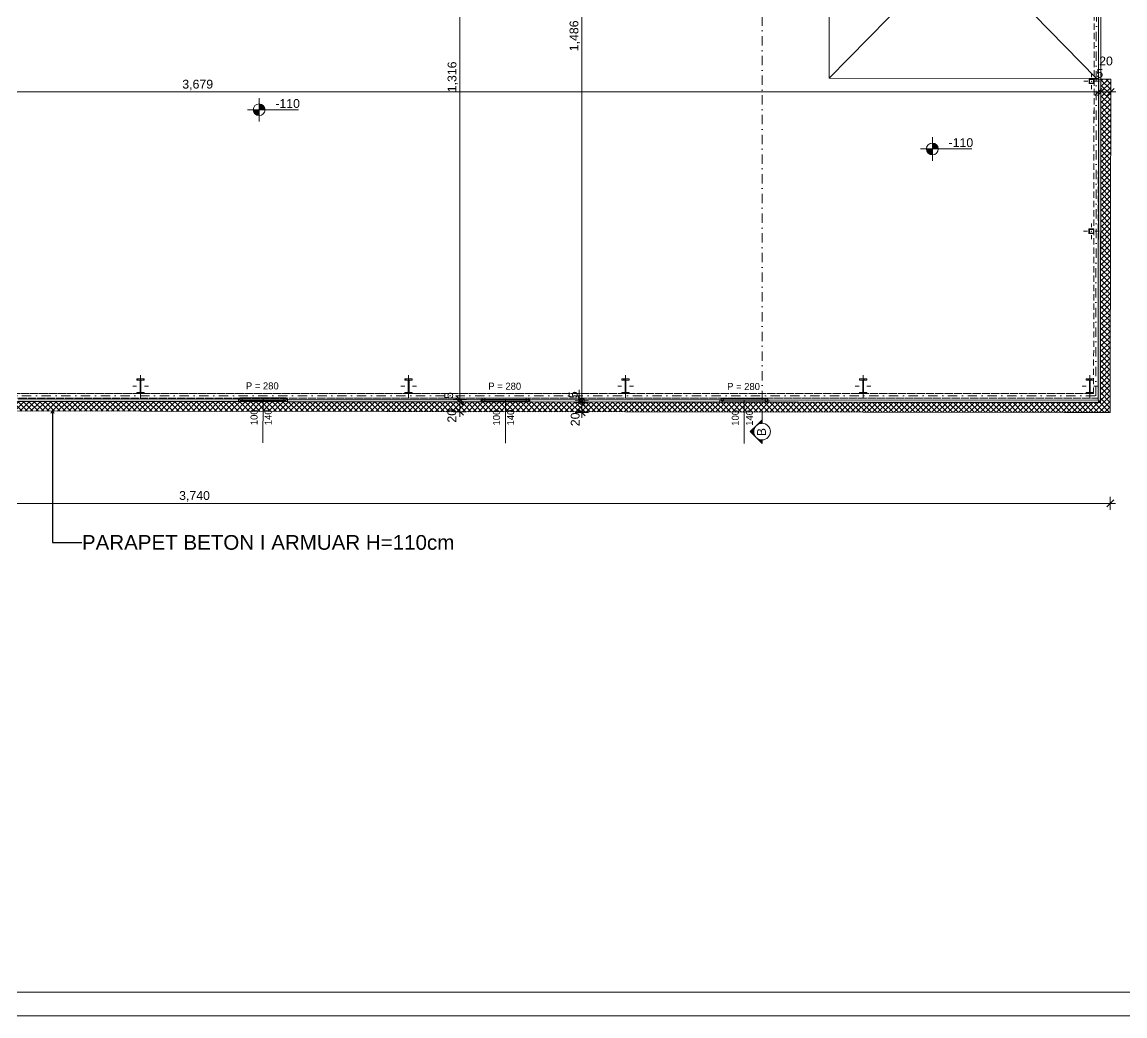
# Model space of a CAD drawing. Header units: millimetres. Extents: x 103307 to 160698, y 10268 to 50848.
# Drawn here: x 126651 to 149167, y 10268 to 30558 of the extents above; entities that cross this region are included whole.
import ezdxf

# ---------------------------------------------------------------- set-up
doc = ezdxf.new("R2010")
doc.units = ezdxf.units.MM
doc.header["$MEASUREMENT"] = 0
doc.linetypes.add('Dot & Dashed', pattern=[402.166657, 190.5, -105.833333, 0, -105.833324])
doc.linetypes.add('Hidden Line', pattern=[190.5, 127, -63.5])
for name, color, linetype, lineweight in [('02. Tabela Projekti zbatues_Pen_No__1', 7, 'Continuous', 5), ('A - kanalet e ventilimit_Pen_No__7', 7, 'Continuous', 5), ('A - Parapeti BA.100cm_Pen_No__7', 7, 'Continuous', 5), ('A - Pllaka meskatit_Pen_No__7', 7, 'Continuous', 5), ('A - Shtyllat_Pen_No__1', 7, 'Continuous', 5), ('A - Shtyllat_Pen_No__101', 252, 'Continuous', 5), ('A - Shtyllat_Pen_No__21', 7, 'Continuous', 5), ('Annotation - Label_Pen_No__42', 8, 'Continuous', 5), ('ARCHICAD Windows_Pen_No__101', 252, 'Continuous', 5)]:
    doc.layers.add(name, color=color, linetype=linetype, lineweight=lineweight)
for name, color, linetype in [('A - Dimenzionimi', 7, 'Continuous'), ('A - kanalet e ventilimit', 7, 'Continuous'), ('A - Kuotat', 7, 'Continuous'), ('A - Pllaka meskatit', 7, 'Continuous'), ('A - Shtyllat', 7, 'Continuous'), ('ARCHICAD Window Markers', 7, 'Continuous'), ('Marker - Section', 7, 'Continuous'), ('Structural - Bearing', 7, 'Continuous')]:
    doc.layers.add(name, color=color, linetype=linetype)
for name, color, linetype, lineweight, true_color in [('A - Dimenzionimi_Pen_No__61', 7, 'Continuous', 5, 0x6a6a6a), ('A - Dimenzionimi_Pen_No__81', 7, 'Continuous', 5, 0x6a6a6a), ('A - kanalet e ventilimit_Pen_No__82', 7, 'Continuous', 5, 0xaaaaaa), ('A - Kuotat _Pen_No__176', 7, 'Continuous', 5, 0x93a0c6), ('A - Parapeti BA.100cm_Pen_No__61', 7, 'Continuous', 5, 0x6a6a6a), ('ARCHICAD Door Markers_Pen_No__111', 7, 'Continuous', 5, 0xccccff), ('ARCHICAD Doors_Pen_No__61', 7, 'Continuous', 5, 0x6a6a6a), ('ARCHICAD Window Markers_Pen_No__111', 7, 'Continuous', 5, 0xccccff), ('Marker - Section_Pen_No__48', 7, 'Continuous', 5, 0xa80f02), ('Marker - Section_Pen_No__8', 7, 'Continuous', 20, 0xa80f02), ('Structural - Bearing_Pen_No__89', 7, 'Continuous', 5, 0x71cebe)]:
    doc.layers.add(name, color=color, linetype=linetype, lineweight=lineweight, true_color=true_color)
doc.styles.add('GENERATED_STYLE_1', font='')
doc.styles.add('GENERATED_STYLE_2', font='')
doc.styles.get('GENERATED_STYLE_1').set_extended_font_data('Century Gothic')
doc.styles.get('GENERATED_STYLE_2').set_extended_font_data('Arial')
doc.dimstyles.new('GENERATED_STYLE__1', dxfattribs={"dimtxt": 180, "dimasz": 136.8, "dimexe": 0.18, "dimexo": 100000, "dimgap": 0, "dimtad": 1, "dimdec": 0, "dimlfac": 0.1, "dimzin": 0, "dimdsep": 46, "dimtxsty": 'GENERATED_STYLE_2', "dimblk": 'ARROWHEAD_6', "dimblk1": 'ARROWHEAD_6', "dimblk2": 'ARROWHEAD_6', "dimcen": 0.09, "dimclrd": 256, "dimclre": 256, "dimclrt": 256, "dimadec": 0, "dimazin": 0, "dimtfac": 1, "dimtdec": 4, "dimtmove": 0, "dimatfit": 3, "dimfxl": 0, "dimtolj": 1, "dimtzin": 0, "dimarcsym": 0})
doc.dimstyles.new('GENERATED_STYLE__3', dxfattribs={"dimtxt": 180, "dimasz": 136.8, "dimexe": 0.18, "dimexo": 100000, "dimgap": 0, "dimtad": 1, "dimtih": 1, "dimtoh": 1, "dimdec": 0, "dimlfac": 0.1, "dimzin": 0, "dimdsep": 46, "dimtxsty": 'GENERATED_STYLE_2', "dimblk": 'ARROWHEAD_6', "dimblk1": 'ARROWHEAD_6', "dimblk2": 'ARROWHEAD_6', "dimcen": 0.09, "dimclrd": 256, "dimclre": 256, "dimclrt": 256, "dimadec": 0, "dimazin": 0, "dimtfac": 1, "dimtdec": 4, "dimtmove": 0, "dimatfit": 3, "dimfxl": 0, "dimtolj": 1, "dimtzin": 0, "dimarcsym": 0})
doc.dimstyles.new('GENERATED_STYLE__4', dxfattribs={"dimtxt": 180, "dimasz": 136.8, "dimexe": 0.18, "dimexo": 100000, "dimgap": 0, "dimtad": 1, "dimdec": 0, "dimlfac": 0.1, "dimzin": 0, "dimdsep": 46, "dimtxsty": 'GENERATED_STYLE_2', "dimblk": 'ARROWHEAD_6', "dimblk1": 'ARROWHEAD_6', "dimblk2": 'ARROWHEAD_6', "dimcen": 0.09, "dimclrd": 256, "dimclre": 256, "dimclrt": 256, "dimadec": 0, "dimazin": 0, "dimtfac": 1, "dimtdec": 4, "dimtmove": 2, "dimatfit": 3, "dimfxl": 0, "dimtolj": 1, "dimtzin": 0, "dimarcsym": 0})
doc.dimstyles.new('GENERATED_STYLE__5', dxfattribs={"dimtxt": 0.18, "dimasz": 91.2, "dimexe": 0.18, "dimexo": 0.0625, "dimgap": 0, "dimtad": 0, "dimtih": 1, "dimtoh": 1, "dimdec": 4, "dimzin": 0, "dimdsep": 46, "dimcen": 0.09, "dimadec": 0, "dimazin": 0, "dimtfac": 1, "dimtdec": 4, "dimtmove": 0, "dimatfit": 3, "dimldrblk": 'ARROWHEAD_16', "dimfxl": 0, "dimtolj": 1, "dimtzin": 0, "dimarcsym": 0})
pattern_1 = [(45, (1146983.78, 83970.28), (-95.459415, 95.459415), []), (45, (1146951.96, 84002.1), (-95.459415, 95.459415), [])]

# ---------------------------------------------------------------- blocks, each defined once
blk = doc.blocks.new('Slab_1', base_point=(111773, 28292))
at = {"layer": 'A - Pllaka meskatit_Pen_No__7', "color": 7, "linetype": 'Continuous', "lineweight": 5, "flags": 128}
blk.add_lwpolyline([(111773, 28292), (111666, 22832), (148667, 22789), (148684, 34995), (148688, 37751), (134444, 37751), (134443, 36010), (111929, 36005)], close=True, dxfattribs=at)
blk = doc.blocks.new('Column_9', base_point=(134543, 23122))
at = {"layer": 'A - Shtyllat_Pen_No__101', "linetype": 'Continuous', "lineweight": 5}
h = blk.add_hatch(dxfattribs=at)
h.set_pattern_fill('Steel', color=252, style=0, pattern_type=2)
h.set_pattern_definition(pattern_1)
h.paths.add_polyline_path([(134468, 22972), (134618, 22972), (134618, 22998), (134551, 22998), (134551, 23247), (134618, 23247), (134618, 23272), (134468, 23272), (134468, 23247), (134536, 23247), (134536, 22998), (134468, 22998)])
at = {"layer": 'A - Shtyllat_Pen_No__1', "color": 7, "linetype": 'Continuous', "lineweight": 5}
for p, q in [((134543, 23202), (134543, 23352)), ((134463, 23122), (134383, 23122)), ((134543, 23042), (134543, 22892)), ((134623, 23122), (134703, 23122))]:
    blk.add_line(p, q, dxfattribs=at)
blk.add_point((134543, 23122), dxfattribs=at)
at = {"layer": 'A - Shtyllat_Pen_No__21', "color": 7, "linetype": 'Continuous', "lineweight": 5, "flags": 128}
blk.add_lwpolyline([(134468, 22972), (134618, 22972), (134618, 22998), (134551, 22998), (134551, 23247), (134618, 23247), (134618, 23272), (134468, 23272), (134468, 23247), (134536, 23247), (134536, 22998), (134468, 22998)], close=True, dxfattribs=at)
blk = doc.blocks.new('Column_10', base_point=(138971, 23122))
at = {"layer": 'A - Shtyllat_Pen_No__101', "linetype": 'Continuous', "lineweight": 5}
h = blk.add_hatch(dxfattribs=at)
h.set_pattern_fill('Steel', color=252, style=0, pattern_type=2)
h.set_pattern_definition(pattern_1)
h.paths.add_polyline_path([(138896, 22972), (139046, 22972), (139046, 22998), (138978, 22998), (138978, 23247), (139046, 23247), (139046, 23272), (138896, 23272), (138896, 23247), (138963, 23247), (138963, 22998), (138896, 22998)])
at = {"layer": 'A - Shtyllat_Pen_No__1', "color": 7, "linetype": 'Continuous', "lineweight": 5}
for p, q in [((138971, 23202), (138971, 23352)), ((138891, 23122), (138811, 23122)), ((138971, 23042), (138971, 22892)), ((139051, 23122), (139131, 23122))]:
    blk.add_line(p, q, dxfattribs=at)
blk.add_point((138971, 23122), dxfattribs=at)
at = {"layer": 'A - Shtyllat_Pen_No__21', "color": 7, "linetype": 'Continuous', "lineweight": 5, "flags": 128}
blk.add_lwpolyline([(138896, 22972), (139046, 22972), (139046, 22998), (138978, 22998), (138978, 23247), (139046, 23247), (139046, 23272), (138896, 23272), (138896, 23247), (138963, 23247), (138963, 22998), (138896, 22998)], close=True, dxfattribs=at)
blk = doc.blocks.new('Column_11', base_point=(143821, 23122))
at = {"layer": 'A - Shtyllat_Pen_No__101', "linetype": 'Continuous', "lineweight": 5}
h = blk.add_hatch(dxfattribs=at)
h.set_pattern_fill('Steel', color=252, style=0, pattern_type=2)
h.set_pattern_definition(pattern_1)
h.paths.add_polyline_path([(143746, 22972), (143896, 22972), (143896, 22998), (143828, 22998), (143828, 23247), (143896, 23247), (143896, 23272), (143746, 23272), (143746, 23247), (143813, 23247), (143813, 22998), (143746, 22998)])
at = {"layer": 'A - Shtyllat_Pen_No__1', "color": 7, "linetype": 'Continuous', "lineweight": 5}
for p, q in [((143821, 23202), (143821, 23352)), ((143741, 23122), (143661, 23122)), ((143821, 23042), (143821, 22892)), ((143901, 23122), (143981, 23122))]:
    blk.add_line(p, q, dxfattribs=at)
blk.add_point((143821, 23122), dxfattribs=at)
at = {"layer": 'A - Shtyllat_Pen_No__21', "color": 7, "linetype": 'Continuous', "lineweight": 5, "flags": 128}
blk.add_lwpolyline([(143746, 22972), (143896, 22972), (143896, 22998), (143828, 22998), (143828, 23247), (143896, 23247), (143896, 23272), (143746, 23272), (143746, 23247), (143813, 23247), (143813, 22998), (143746, 22998)], close=True, dxfattribs=at)
blk = doc.blocks.new('Column_12', base_point=(148452, 23122))
at = {"layer": 'A - Shtyllat_Pen_No__101', "linetype": 'Continuous', "lineweight": 5}
h = blk.add_hatch(dxfattribs=at)
h.set_pattern_fill('Steel', color=252, style=0, pattern_type=2)
h.set_pattern_definition(pattern_1)
h.paths.add_polyline_path([(148377, 22972), (148527, 22972), (148527, 22998), (148460, 22998), (148460, 23247), (148527, 23247), (148527, 23272), (148377, 23272), (148377, 23247), (148444, 23247), (148444, 22998), (148377, 22998)])
at = {"layer": 'A - Shtyllat_Pen_No__1', "color": 7, "linetype": 'Continuous', "lineweight": 5}
for p, q in [((148452, 23202), (148452, 23352)), ((148372, 23122), (148292, 23122)), ((148452, 23042), (148452, 22892)), ((148532, 23122), (148612, 23122))]:
    blk.add_line(p, q, dxfattribs=at)
blk.add_point((148452, 23122), dxfattribs=at)
at = {"layer": 'A - Shtyllat_Pen_No__21', "color": 7, "linetype": 'Continuous', "lineweight": 5, "flags": 128}
blk.add_lwpolyline([(148377, 22972), (148527, 22972), (148527, 22998), (148460, 22998), (148460, 23247), (148527, 23247), (148527, 23272), (148377, 23272), (148377, 23247), (148444, 23247), (148444, 22998), (148377, 22998)], close=True, dxfattribs=at)
blk = doc.blocks.new('Column_13', base_point=(129071, 23122))
at = {"layer": 'A - Shtyllat_Pen_No__101', "linetype": 'Continuous', "lineweight": 5}
h = blk.add_hatch(dxfattribs=at)
h.set_pattern_fill('Steel', color=252, style=0, pattern_type=2)
h.set_pattern_definition(pattern_1)
h.paths.add_polyline_path([(128996, 22972), (129146, 22972), (129146, 22998), (129078, 22998), (129078, 23247), (129146, 23247), (129146, 23272), (128996, 23272), (128996, 23247), (129063, 23247), (129063, 22998), (128996, 22998)])
at = {"layer": 'A - Shtyllat_Pen_No__1', "color": 7, "linetype": 'Continuous', "lineweight": 5}
for p, q in [((129071, 23202), (129071, 23352)), ((128991, 23122), (128911, 23122)), ((129071, 23042), (129071, 22892)), ((129151, 23122), (129231, 23122))]:
    blk.add_line(p, q, dxfattribs=at)
blk.add_point((129071, 23122), dxfattribs=at)
at = {"layer": 'A - Shtyllat_Pen_No__21', "color": 7, "linetype": 'Continuous', "lineweight": 5, "flags": 128}
blk.add_lwpolyline([(128996, 22972), (129146, 22972), (129146, 22998), (129078, 22998), (129078, 23247), (129146, 23247), (129146, 23272), (128996, 23272), (128996, 23247), (129063, 23247), (129063, 22998), (128996, 22998)], close=True, dxfattribs=at)
blk = doc.blocks.new('Column_18', base_point=(148486, 29350))
at = {"layer": 'A - Shtyllat_Pen_No__101', "linetype": 'Continuous', "lineweight": 5}
h = blk.add_hatch(dxfattribs=at)
h.set_pattern_fill('Steel', color=252, style=0, pattern_type=2)
h.set_pattern_definition(pattern_1)
h.paths.add_polyline_path([(148436, 29305), (148536, 29305), (148536, 29395), (148436, 29395)])
h.paths.add_polyline_path([(148444, 29313), (148444, 29387), (148528, 29387), (148528, 29313)], flags=0)
at = {"layer": 'A - Shtyllat_Pen_No__1', "color": 7, "linetype": 'Continuous', "lineweight": 5}
for p, q in [((148486, 29430), (148486, 29510)), ((148406, 29350), (148326, 29350)), ((148566, 29350), (148646, 29350)), ((148486, 29270), (148486, 29190))]:
    blk.add_line(p, q, dxfattribs=at)
blk.add_point((148486, 29350), dxfattribs=at)
at = {"layer": 'A - Shtyllat_Pen_No__21', "color": 7, "linetype": 'Continuous', "lineweight": 5, "flags": 128}
for points in [[(148436, 29305), (148536, 29305), (148536, 29395), (148436, 29395)], [(148444, 29313), (148444, 29387), (148528, 29387), (148528, 29313)]]:
    blk.add_lwpolyline(points, close=True, dxfattribs=at)
blk = doc.blocks.new('Column_19', base_point=(148482, 26289))
at = {"layer": 'A - Shtyllat_Pen_No__101', "linetype": 'Continuous', "lineweight": 5}
h = blk.add_hatch(dxfattribs=at)
h.set_pattern_fill('Steel', color=252, style=0, pattern_type=2)
h.set_pattern_definition(pattern_1)
h.paths.add_polyline_path([(148432, 26244), (148532, 26244), (148532, 26334), (148432, 26334)])
h.paths.add_polyline_path([(148440, 26252), (148440, 26326), (148524, 26326), (148524, 26252)], flags=0)
at = {"layer": 'A - Shtyllat_Pen_No__1', "color": 7, "linetype": 'Continuous', "lineweight": 5}
for p, q in [((148482, 26369), (148482, 26449)), ((148402, 26289), (148322, 26289)), ((148482, 26209), (148482, 26129)), ((148562, 26289), (148642, 26289))]:
    blk.add_line(p, q, dxfattribs=at)
blk.add_point((148482, 26289), dxfattribs=at)
at = {"layer": 'A - Shtyllat_Pen_No__21', "color": 7, "linetype": 'Continuous', "lineweight": 5, "flags": 128}
for points in [[(148432, 26244), (148532, 26244), (148532, 26334), (148432, 26334)], [(148440, 26252), (148440, 26326), (148524, 26326), (148524, 26252)]]:
    blk.add_lwpolyline(points, close=True, dxfattribs=at)
blk = doc.blocks.new('Beam_1', base_point=(111763, 22927))
at = {"layer": 'Structural - Bearing_Pen_No__89', "color": 123, "linetype": 'Hidden Line', "lineweight": 5, "true_color": 0x71cebe}
for p, q in [((111763, 22972), (148527, 22972)), ((111763, 22882), (148617, 22882))]:
    blk.add_line(p, q, dxfattribs=at)
at = {"layer": 'Structural - Bearing_Pen_No__89', "color": 123, "linetype": 'Dot & Dashed', "lineweight": 5, "true_color": 0x71cebe}
blk.add_line((111763, 22927), (148572, 22927), dxfattribs=at)
blk = doc.blocks.new('Beam_2', base_point=(148572, 22927))
at = {"layer": 'Structural - Bearing_Pen_No__89', "color": 123, "linetype": 'Hidden Line', "lineweight": 5, "true_color": 0x71cebe}
for p, q in [((148527, 22972), (148536, 29395)), ((148626, 29395), (148536, 29395)), ((148617, 22882), (148626, 29395))]:
    blk.add_line(p, q, dxfattribs=at)
at = {"layer": 'Structural - Bearing_Pen_No__89', "color": 123, "linetype": 'Dot & Dashed', "lineweight": 5, "true_color": 0x71cebe}
blk.add_line((148572, 22927), (148581, 29395), dxfattribs=at)
blk = doc.blocks.new('Beam_6', base_point=(111763, 22927))
at = {"layer": 'Structural - Bearing_Pen_No__89', "color": 123, "linetype": 'Hidden Line', "lineweight": 5, "true_color": 0x71cebe}
for p, q in [((111809, 22972), (148527, 22972)), ((111717, 22882), (148617, 22882))]:
    blk.add_line(p, q, dxfattribs=at)
at = {"layer": 'Structural - Bearing_Pen_No__89', "color": 123, "linetype": 'Dot & Dashed', "lineweight": 5, "true_color": 0x71cebe}
blk.add_line((111763, 22927), (148572, 22927), dxfattribs=at)
blk = doc.blocks.new('Beam_7', base_point=(148572, 22927))
at = {"layer": 'Structural - Bearing_Pen_No__89', "color": 123, "linetype": 'Hidden Line', "lineweight": 5, "true_color": 0x71cebe}
for p, q in [((148527, 22972), (148536, 29395)), ((148626, 29395), (148536, 29395)), ((148617, 22882), (148626, 29395))]:
    blk.add_line(p, q, dxfattribs=at)
at = {"layer": 'Structural - Bearing_Pen_No__89', "color": 123, "linetype": 'Dot & Dashed', "lineweight": 5, "true_color": 0x71cebe}
blk.add_line((148572, 22927), (148581, 29395), dxfattribs=at)
blk = doc.blocks.new('Beam_9', base_point=(111763, 22927))
at = {"layer": 'Structural - Bearing_Pen_No__89', "color": 123, "linetype": 'Hidden Line', "lineweight": 5, "true_color": 0x71cebe}
for p, q in [((111809, 22972), (148527, 22972)), ((111717, 22882), (148617, 22882))]:
    blk.add_line(p, q, dxfattribs=at)
at = {"layer": 'Structural - Bearing_Pen_No__89', "color": 123, "linetype": 'Dot & Dashed', "lineweight": 5, "true_color": 0x71cebe}
blk.add_line((111763, 22927), (148572, 22927), dxfattribs=at)
blk = doc.blocks.new('Beam_10', base_point=(148572, 22927))
at = {"layer": 'Structural - Bearing_Pen_No__89', "color": 123, "linetype": 'Hidden Line', "lineweight": 5, "true_color": 0x71cebe}
for p, q in [((148527, 22972), (148536, 29395)), ((148626, 29395), (148536, 29395)), ((148617, 22882), (148626, 29395))]:
    blk.add_line(p, q, dxfattribs=at)
at = {"layer": 'Structural - Bearing_Pen_No__89', "color": 123, "linetype": 'Dot & Dashed', "lineweight": 5, "true_color": 0x71cebe}
blk.add_line((148572, 22927), (148581, 29395), dxfattribs=at)
blk = doc.blocks.new('Beam_18', base_point=(111763, 22927))
at = {"layer": 'Structural - Bearing_Pen_No__89', "color": 123, "linetype": 'Hidden Line', "lineweight": 5, "true_color": 0x71cebe}
for p, q in [((111809, 22972), (148527, 22972)), ((111717, 22882), (148617, 22882))]:
    blk.add_line(p, q, dxfattribs=at)
at = {"layer": 'Structural - Bearing_Pen_No__89', "color": 123, "linetype": 'Dot & Dashed', "lineweight": 5, "true_color": 0x71cebe}
blk.add_line((111763, 22927), (148572, 22927), dxfattribs=at)
blk = doc.blocks.new('Beam_19', base_point=(148572, 22927))
at = {"layer": 'Structural - Bearing_Pen_No__89', "color": 123, "linetype": 'Hidden Line', "lineweight": 5, "true_color": 0x71cebe}
for p, q in [((148527, 22972), (148548, 37611)), ((148617, 22882), (148638, 37701))]:
    blk.add_line(p, q, dxfattribs=at)
at = {"layer": 'Structural - Bearing_Pen_No__89', "color": 123, "linetype": 'Dot & Dashed', "lineweight": 5, "true_color": 0x71cebe}
blk.add_line((148572, 22927), (148593, 37656), dxfattribs=at)
blk = doc.blocks.new('*D65', base_point=(1146984, 83970))
at = {"layer": 'A - Dimenzionimi_Pen_No__81', "color": 251, "linetype": 'Continuous', "lineweight": 5, "true_color": 0x6a6a6a}
for p, q in [((109890, 36277), (110034, 36133)), ((110097, 36205), (109827, 36205)), ((109962, 22789), (109962, 36205)), ((110097, 22789), (109827, 22789)), ((109890, 22861), (110034, 22717)), ((109962, 22681), (109962, 22789))]:
    blk.add_line(p, q, dxfattribs=at)
at = {"layer": 'A - Dimenzionimi_Pen_No__61', "color": 251, "lineweight": 5, "true_color": 0x6a6a6a, "insert": (109926, 29189), "char_height": 180, "attachment_point": 7, "rotation": 90, "style": 'GENERATED_STYLE_2'}
blk.add_mtext('\\A1;{\\pql;\\fArial|b0|i0|c0|p34;1,342}', dxfattribs=at)
blk = doc.blocks.new('ARROWHEAD_6')
at = {"color": 0, "linetype": 'Continuous', "lineweight": 0}
for p, q in [((0, 0), (-1, 0)), ((-0.5, -0.5), (0.5, 0.5))]:
    blk.add_line(p, q, dxfattribs=at)
blk = doc.blocks.new('*D68', base_point=(1146984, 83970))
at = {"layer": 'A - Dimenzionimi_Pen_No__81', "color": 251, "linetype": 'Continuous', "lineweight": 5, "true_color": 0x6a6a6a}
for p, q in [((109362, 37751), (109362, 37859)), ((109497, 37751), (109227, 37751)), ((109434, 37679), (109290, 37823)), ((109362, 22789), (109362, 37751)), ((109497, 22789), (109227, 22789)), ((109290, 22861), (109434, 22717)), ((109362, 22681), (109362, 22789))]:
    blk.add_line(p, q, dxfattribs=at)
at = {"layer": 'A - Dimenzionimi_Pen_No__61', "color": 251, "lineweight": 5, "true_color": 0x6a6a6a, "insert": (109326, 29962), "char_height": 180, "attachment_point": 7, "rotation": 90, "style": 'GENERATED_STYLE_2'}
blk.add_mtext('\\A1;{\\pql;\\fArial|b0|i0|c0|p34;1,496}', dxfattribs=at)
blk = doc.blocks.new('*D69', base_point=(1146984, 83970))
at = {"layer": 'A - Dimenzionimi_Pen_No__81', "color": 251, "linetype": 'Continuous', "lineweight": 5, "true_color": 0x6a6a6a}
for p, q in [((150384, 37951), (150384, 38059)), ((150519, 37951), (150249, 37951)), ((150456, 37879), (150312, 38023)), ((150384, 22589), (150384, 37951)), ((150519, 22589), (150249, 22589)), ((150312, 22661), (150456, 22517)), ((150384, 22481), (150384, 22589))]:
    blk.add_line(p, q, dxfattribs=at)
at = {"layer": 'A - Dimenzionimi_Pen_No__61', "color": 251, "lineweight": 5, "true_color": 0x6a6a6a, "insert": (150348, 29962), "char_height": 180, "attachment_point": 7, "rotation": 90, "style": 'GENERATED_STYLE_2'}
blk.add_mtext('\\A1;{\\pql;\\fArial|b0|i0|c0|p34;1,536}', dxfattribs=at)
blk = doc.blocks.new('*D78', base_point=(1146984, 83970))
at = {"layer": 'A - Dimenzionimi_Pen_No__81', "color": 251, "linetype": 'Continuous', "lineweight": 5, "true_color": 0x6a6a6a}
for p, q in [((111718, 29059), (111862, 29203)), ((111906, 29203), (111762, 29059)), ((111834, 28996), (111834, 29266)), ((111834, 29131), (148626, 29131)), ((148554, 29059), (148698, 29203)), ((148748, 29203), (148604, 29059)), ((148626, 28996), (148626, 29266))]:
    blk.add_line(p, q, dxfattribs=at)
at = {"layer": 'A - Dimenzionimi_Pen_No__61', "color": 251, "lineweight": 5, "true_color": 0x6a6a6a, "char_height": 180, "attachment_point": 7, "style": 'GENERATED_STYLE_2'}
for s, insert in [('\\A1;{\\pql;\\fArial|b0|i0|c0|p34;5}', (148583, 29419)), ('\\A1;{\\pql;\\fArial|b0|i0|c0|p34;5}', (111950, 29252)), ('\\A1;{\\pql;\\fArial|b0|i0|c0|p34;3,679}', (129922, 29167)), ('\\A1;{\\pql;\\fArial|b0|i0|c0|p34;}', (112018, 29000))]:
    blk.add_mtext(s, dxfattribs=dict(at, insert=insert))
blk = doc.blocks.new('*D79', base_point=(1146984, 83970))
at = {"layer": 'A - Dimenzionimi_Pen_No__81', "color": 251, "linetype": 'Continuous', "lineweight": 5, "true_color": 0x6a6a6a}
for p, q in [((148554, 29059), (148698, 29203)), ((148748, 29203), (148604, 29059)), ((148626, 28996), (148626, 29266)), ((148626, 29131), (148676, 29131)), ((148676, 28996), (148676, 29266))]:
    blk.add_line(p, q, dxfattribs=at)
at = {"layer": 'A - Dimenzionimi_Pen_No__61', "color": 251, "lineweight": 5, "true_color": 0x6a6a6a, "insert": (148640, 29671), "char_height": 180, "attachment_point": 7, "style": 'GENERATED_STYLE_2'}
blk.add_mtext('\\A1;{\\pql;\\fArial|b0|i0|c0|p34;20}', dxfattribs=at)
blk = doc.blocks.new('*D80', base_point=(1146984, 83970))
at = {"layer": 'A - Dimenzionimi_Pen_No__81', "color": 251, "linetype": 'Continuous', "lineweight": 5, "true_color": 0x6a6a6a}
for p, q in [((148554, 29059), (148698, 29203)), ((148748, 29203), (148604, 29059)), ((148676, 28996), (148676, 29266)), ((148676, 29131), (148876, 29131)), ((148804, 29059), (148948, 29203)), ((148876, 28996), (148876, 29266)), ((148876, 29131), (148984, 29131))]:
    blk.add_line(p, q, dxfattribs=at)
blk = doc.blocks.new('*D81', base_point=(1146984, 83970))
at = {"layer": 'A - Dimenzionimi_Pen_No__81', "color": 251, "linetype": 'Continuous', "lineweight": 5, "true_color": 0x6a6a6a}
for p, q in [((135723, 22804), (135453, 22804)), ((135516, 22926), (135660, 22782)), ((135660, 22732), (135516, 22876)), ((135588, 22604), (135588, 22804)), ((135723, 22604), (135453, 22604)), ((135516, 22676), (135660, 22532)), ((135588, 22496), (135588, 22604))]:
    blk.add_line(p, q, dxfattribs=at)
at = {"layer": 'A - Dimenzionimi_Pen_No__61', "color": 251, "lineweight": 5, "true_color": 0x6a6a6a, "insert": (135517, 22381), "char_height": 180, "attachment_point": 7, "rotation": 90, "style": 'GENERATED_STYLE_2'}
blk.add_mtext('\\A1;{\\pql;\\fArial|b0|i0|c0|p34;20}', dxfattribs=at)
blk = doc.blocks.new('*D82', base_point=(1146984, 83970))
at = {"layer": 'A - Dimenzionimi_Pen_No__81', "color": 251, "linetype": 'Continuous', "lineweight": 5, "true_color": 0x6a6a6a}
for p, q in [((135723, 22854), (135453, 22854)), ((135723, 22804), (135453, 22804)), ((135516, 22926), (135660, 22782)), ((135660, 22732), (135516, 22876)), ((135588, 22804), (135588, 22854))]:
    blk.add_line(p, q, dxfattribs=at)
blk = doc.blocks.new('*D83', base_point=(1146984, 83970))
at = {"layer": 'A - Dimenzionimi_Pen_No__81', "color": 251, "linetype": 'Continuous', "lineweight": 5, "true_color": 0x6a6a6a}
for p, q in [((135516, 36082), (135660, 35938)), ((135723, 36010), (135453, 36010)), ((135588, 22854), (135588, 36010)), ((135723, 22854), (135453, 22854)), ((135516, 22926), (135660, 22782)), ((135660, 22732), (135516, 22876))]:
    blk.add_line(p, q, dxfattribs=at)
at = {"layer": 'A - Dimenzionimi_Pen_No__61', "color": 251, "lineweight": 5, "true_color": 0x6a6a6a, "char_height": 180, "attachment_point": 7, "rotation": 90, "style": 'GENERATED_STYLE_2'}
for s, insert in [('\\A1;{\\pql;\\fArial|b0|i0|c0|p34;1,316}', (135552, 29124)), ('\\A1;{\\pql;\\fArial|b0|i0|c0|p34;5}', (135453, 22863))]:
    blk.add_mtext(s, dxfattribs=dict(at, insert=insert))
blk = doc.blocks.new('*D87', base_point=(1146984, 83970))
at = {"layer": 'A - Dimenzionimi_Pen_No__81', "color": 251, "linetype": 'Continuous', "lineweight": 5, "true_color": 0x6a6a6a}
for p, q in [((138213, 22789), (137943, 22789)), ((138006, 22911), (138150, 22767)), ((138150, 22717), (138006, 22861)), ((138078, 22589), (138078, 22789)), ((138213, 22589), (137943, 22589)), ((138006, 22661), (138150, 22517)), ((138078, 22481), (138078, 22589))]:
    blk.add_line(p, q, dxfattribs=at)
at = {"layer": 'A - Dimenzionimi_Pen_No__61', "color": 251, "lineweight": 5, "true_color": 0x6a6a6a, "insert": (138035, 22308), "char_height": 180, "attachment_point": 7, "rotation": 90, "style": 'GENERATED_STYLE_2'}
blk.add_mtext('\\A1;{\\pql;\\fArial|b0|i0|c0|p34;20}', dxfattribs=at)
blk = doc.blocks.new('*D88', base_point=(1146984, 83970))
at = {"layer": 'A - Dimenzionimi_Pen_No__81', "color": 251, "linetype": 'Continuous', "lineweight": 5, "true_color": 0x6a6a6a}
for p, q in [((138213, 22839), (137943, 22839)), ((138213, 22789), (137943, 22789)), ((138006, 22911), (138150, 22767)), ((138150, 22717), (138006, 22861)), ((138025, 22814), (138025, 22851)), ((138078, 22814), (138025, 22814)), ((138078, 22789), (138078, 22839))]:
    blk.add_line(p, q, dxfattribs=at)
blk.add_circle((138078, 22814), 60, dxfattribs=at)
blk = doc.blocks.new('*D89', base_point=(1146984, 83970))
at = {"layer": 'A - Dimenzionimi_Pen_No__81', "color": 251, "linetype": 'Continuous', "lineweight": 5, "true_color": 0x6a6a6a}
for p, q in [((138213, 37701), (137943, 37701)), ((138006, 37823), (138150, 37679)), ((138150, 37629), (138006, 37773)), ((138078, 22839), (138078, 37701)), ((138025, 22851), (138025, 23048)), ((138213, 22839), (137943, 22839)), ((138006, 22911), (138150, 22767)), ((138150, 22717), (138006, 22861)), ((138025, 22814), (138025, 22851))]:
    blk.add_line(p, q, dxfattribs=at)
at = {"layer": 'A - Dimenzionimi_Pen_No__61', "color": 251, "lineweight": 5, "true_color": 0x6a6a6a, "char_height": 180, "attachment_point": 7, "rotation": 90, "style": 'GENERATED_STYLE_2'}
for s, insert in [('\\A1;{\\pql;\\fArial|b0|i0|c0|p34;5}', (137790, 37658)), ('\\A1;{\\pql;\\fArial|b0|i0|c0|p34;1,486}', (138042, 29962)), ('\\A1;{\\pql;\\fArial|b0|i0|c0|p34;5}', (137995, 22881))]:
    blk.add_mtext(s, dxfattribs=dict(at, insert=insert))
blk = doc.blocks.new('Level Dimension_2', base_point=(131491, 28768))
at = {"layer": 'A - Kuotat _Pen_No__176', "linetype": 'Continuous', "lineweight": 5, "true_color": 0x93a0c6}
for points in [[(131491, 28768), (131611, 28768), (131602, 28814), (131575, 28852), (131537, 28878), (131491, 28888)], [(131491, 28768), (131371, 28768), (131380, 28722), (131406, 28683), (131445, 28657), (131491, 28648)]]:
    blk.add_hatch(color=253, dxfattribs=at).paths.add_polyline_path(points)
at = {"layer": 'A - Kuotat _Pen_No__176', "color": 253, "linetype": 'Continuous', "lineweight": 5, "true_color": 0x93a0c6}
for p, q in [((131491, 28528), (131491, 29008)), ((131251, 28768), (132295, 28768))]:
    blk.add_line(p, q, dxfattribs=at)
blk.add_circle((131491, 28768), 120, dxfattribs=at)
at = {"layer": 'A - Kuotat _Pen_No__176', "color": 253, "lineweight": 5, "true_color": 0x93a0c6, "insert": (131821, 28804), "char_height": 180, "attachment_point": 7, "style": 'GENERATED_STYLE_2'}
blk.add_mtext('\\A1;{\\pql;\\fArial|b0|i0|c0|p34;-110}', dxfattribs=at)
blk = doc.blocks.new('Level Dimension_3', base_point=(145236, 27968))
at = {"layer": 'A - Kuotat _Pen_No__176', "linetype": 'Continuous', "lineweight": 5, "true_color": 0x93a0c6}
for points in [[(145236, 27968), (145116, 27968), (145125, 27922), (145151, 27883), (145190, 27857), (145236, 27848)], [(145236, 27968), (145356, 27968), (145346, 28014), (145320, 28053), (145282, 28079), (145236, 28088)]]:
    blk.add_hatch(color=253, dxfattribs=at).paths.add_polyline_path(points)
at = {"layer": 'A - Kuotat _Pen_No__176', "color": 253, "linetype": 'Continuous', "lineweight": 5, "true_color": 0x93a0c6}
for p, q in [((145236, 27728), (145236, 28208)), ((144996, 27968), (146040, 27968))]:
    blk.add_line(p, q, dxfattribs=at)
blk.add_circle((145236, 27968), 120, dxfattribs=at)
at = {"layer": 'A - Kuotat _Pen_No__176', "color": 253, "lineweight": 5, "true_color": 0x93a0c6, "insert": (145566, 28004), "char_height": 180, "attachment_point": 7, "style": 'GENERATED_STYLE_2'}
blk.add_mtext('\\A1;{\\pql;\\fArial|b0|i0|c0|p34;-110}', dxfattribs=at)
blk = doc.blocks.new('Overhead Garage Door 25')
at = {"layer": 'ARCHICAD Doors_Pen_No__61', "color": 251, "linetype": 'Continuous', "lineweight": 5, "true_color": 0x6a6a6a}
for p, q in [((2790, 5550), (-2790, 5550)), ((-2790, 5550), (-2790, 90)), ((-2790, 90), (2790, 5550)), ((2790, 90), (-2790, 5550)), ((2790, 90), (2790, 5550)), ((-2840, 50), (-2840, 150)), ((-2840, 150), (-2790, 150)), ((-2790, 50), (-2840, 50)), ((-2800, 0), (-2800, 50)), ((-2790, 150), (-2790, 50)), ((-2790, 50), (2790, 50)), ((2790, 150), (2840, 150)), ((2790, 50), (2790, 150)), ((2840, 50), (2790, 50)), ((2800, 0), (2800, 50)), ((2840, 150), (2840, 50))]:
    blk.add_line(p, q, dxfattribs=at)
blk = doc.blocks.new('D Marker 25_3')
at = {"layer": 'ARCHICAD Door Markers_Pen_No__111', "color": 254, "lineweight": 5, "true_color": 0xccccff, "char_height": 180, "attachment_point": 7, "rotation": 270, "style": 'GENERATED_STYLE_1'}
for s, insert in [('\\A1;{\\pql;\\pt0;\\fCentury Gothic|b0|i0|c0|p34;\\C7;550\\fCentury Gothic|b0|i0|c0|p34;\\A1{\\H.66x;\\S^  ;}\\fCentury Gothic|b0|i0|c0|p34;\\fCentury Gothic|b0|i0|c0|p34;}', (-275, 660)), ('\\A1;{\\pql;\\pt0;\\fCentury Gothic|b0|i0|c0|p34;\\C7;560\\fCentury Gothic|b0|i0|c0|p34;\\A1{\\H.66x;\\S^  ;}\\fCentury Gothic|b0|i0|c0|p34;\\fCentury Gothic|b0|i0|c0|p34;}', (85, 660))]:
    blk.add_mtext(s, dxfattribs=dict(at, insert=insert))
blk = doc.blocks.new('Wall_1', base_point=(148667, 22789))
at = {"layer": 'A - kanalet e ventilimit_Pen_No__82', "linetype": 'Continuous', "lineweight": 0, "true_color": 0xc3c3c3}
for points in [[(148638, 37701), (148634, 34995), (148684, 34995), (148688, 37701)], [(148638, 37751), (148638, 37701), (148688, 37751)], [(148688, 37751), (148638, 37701), (148688, 37701)], [(148617, 22839), (148667, 22839), (148676, 29395), (148626, 29395)], [(148617, 22839), (148617, 22789), (148667, 22789), (148667, 22789)], [(148667, 22839), (148617, 22839), (148667, 22789)]]:
    blk.add_hatch(color=9, dxfattribs=at).paths.add_polyline_path(points)
at = {"layer": 'A - kanalet e ventilimit_Pen_No__7', "color": 7, "linetype": 'Continuous', "lineweight": 5}
for p, q in [((148684, 34995), (148634, 34995)), ((148676, 29395), (148626, 29395))]:
    blk.add_line(p, q, dxfattribs=at)
at = {"layer": 'A - kanalet e ventilimit_Pen_No__7', "color": 7, "linetype": 'Continuous', "lineweight": 5, "flags": 128}
for points in [[(148638, 37701), (148634, 34995)], [(148688, 37751), (148638, 37751)], [(148684, 34995), (148688, 37751)], [(148626, 29395), (148617, 22839)], [(148667, 22789), (148676, 29395)], [(148667, 22789), (148617, 22789)]]:
    blk.add_lwpolyline(points, dxfattribs=at)
at = {"layer": 'ARCHICAD Door Markers_Pen_No__111', "color": 254, "lineweight": 5, "true_color": 0xccccff, "rotation": 89.91902148243622}
blk.add_blockref('D Marker 25_3', (148630, 32195), dxfattribs=at)
at = {"layer": 'ARCHICAD Doors_Pen_No__61', "color": 251, "linetype": 'Continuous', "lineweight": 5, "true_color": 0x6a6a6a, "zscale": 1000, "rotation": 89.91902148243622}
blk.add_blockref('Overhead Garage Door 25', (148680, 32195), dxfattribs=at)
blk = doc.blocks.new('Window 25')
at = {"layer": 'ARCHICAD Windows_Pen_No__101', "color": 252, "linetype": 'Continuous', "lineweight": 5}
for p, q in [((-500, 0), (500, 0)), ((-500, 0), (-475, 0)), ((-500, -50), (-500, 0)), ((-500, -50), (-500, 0)), ((-475, 25), (-425, 25)), ((-475, -25), (-475, 25)), ((-475, 0), (-475, -25)), ((-425, 25), (425, 25)), ((-425, 25), (-425, -25)), ((-425, 25), (425, 25)), ((-425, 0), (425, 0)), ((425, -25), (425, 25)), ((425, 25), (475, 25)), ((475, 25), (475, -25)), ((475, -25), (475, 0)), ((475, 0), (500, 0)), ((500, -50), (500, 0)), ((500, -50), (500, 0)), ((-500, -50), (500, -50)), ((-450, -50), (-500, -50)), ((-475, -25), (-450, -25)), ((-425, -25), (-475, -25)), ((-450, -25), (-450, -50)), ((450, -50), (-450, -50)), ((425, -25), (-425, -25)), ((475, -25), (425, -25)), ((450, -50), (450, -25)), ((450, -25), (475, -25)), ((500, -50), (450, -50))]:
    blk.add_line(p, q, dxfattribs=at)
blk = doc.blocks.new('W Marker 25')
at = {"layer": 'ARCHICAD Window Markers_Pen_No__111', "color": 254, "linetype": 'Continuous', "lineweight": 5, "true_color": 0xccccff}
blk.add_line((0, -890), (0, 0), dxfattribs=at)
at = {"layer": 'ARCHICAD Window Markers_Pen_No__111', "color": 254, "lineweight": 5, "true_color": 0xccccff, "insert": (-350, 157), "char_height": 144, "attachment_point": 7, "style": 'GENERATED_STYLE_1'}
blk.add_mtext('\\A1;{\\pql;\\pt0;\\fCentury Gothic|b0|i0|c0|p34;P = 280\\fCentury Gothic|b0|i0|c0|p34;\\A1{\\H.66x;\\S^  ;}\\fCentury Gothic|b0|i0|c0|p34;\\fCentury Gothic|b0|i0|c0|p34;}', dxfattribs=at)
at = {"layer": 'ARCHICAD Window Markers_Pen_No__111', "color": 254, "lineweight": 5, "true_color": 0xccccff, "char_height": 144, "attachment_point": 7, "rotation": 90, "style": 'GENERATED_STYLE_1'}
for s, insert in [('\\A1;{\\pql;\\pt0;\\fCentury Gothic|b0|i0|c0|p34;100\\fCentury Gothic|b0|i0|c0|p34;\\A1{\\H.66x;\\S^  ;}\\fCentury Gothic|b0|i0|c0|p34;\\fCentury Gothic|b0|i0|c0|p34;}', (-69, -530)), ('\\A1;{\\pql;\\pt0;\\fCentury Gothic|b0|i0|c0|p34;140\\fCentury Gothic|b0|i0|c0|p34;\\A1{\\H.66x;\\S^  ;}\\fCentury Gothic|b0|i0|c0|p34;\\fCentury Gothic|b0|i0|c0|p34;}', (219, -530))]:
    blk.add_mtext(s, dxfattribs=dict(at, insert=insert))
blk = doc.blocks.new('Wall_6', base_point=(111666, 22832))
at = {"layer": 'A - kanalet e ventilimit_Pen_No__82', "linetype": 'Continuous', "lineweight": 0, "true_color": 0xc3c3c3}
for points in [[(126570, 22815), (131070, 22810), (131070, 22860), (126570, 22865)], [(132070, 22808), (136020, 22804), (136020, 22854), (132070, 22858)], [(137020, 22803), (140895, 22798), (140895, 22848), (137020, 22853)], [(141895, 22797), (148617, 22789), (148617, 22839), (141895, 22847)], [(148667, 22789), (148667, 22789), (148667, 22789)]]:
    blk.add_hatch(color=9, dxfattribs=at).paths.add_polyline_path(points)
at = {"layer": 'A - kanalet e ventilimit_Pen_No__7', "color": 7, "linetype": 'Continuous', "lineweight": 5}
for p, q in [((131070, 22810), (131070, 22860)), ((132070, 22808), (132070, 22858)), ((136020, 22804), (136020, 22854)), ((137020, 22803), (137020, 22853)), ((140895, 22798), (140895, 22848)), ((141895, 22797), (141895, 22847))]:
    blk.add_line(p, q, dxfattribs=at)
at = {"layer": 'A - kanalet e ventilimit_Pen_No__7', "color": 7, "linetype": 'Continuous', "lineweight": 5, "flags": 128}
for points in [[(131070, 22860), (126570, 22865)], [(126570, 22815), (131070, 22810)], [(136020, 22854), (132070, 22858)], [(132070, 22808), (136020, 22804)], [(140895, 22848), (137020, 22853)], [(137020, 22803), (140895, 22798)], [(148617, 22839), (141895, 22847)], [(141895, 22797), (148617, 22789)]]:
    blk.add_lwpolyline(points, dxfattribs=at)
at = {"layer": 'ARCHICAD Window Markers', "color": 254, "lineweight": 5, "true_color": 0xccccff, "rotation": 359.9324530818686}
for p in [(131570, 22859), (136520, 22853), (141395, 22847)]:
    blk.add_blockref('W Marker 25', p, dxfattribs=at)
at = {"layer": 'ARCHICAD Windows_Pen_No__101', "color": 252, "linetype": 'Continuous', "lineweight": 5, "zscale": 1000, "rotation": 359.9324530818686}
for p in [(131570, 22859), (136520, 22853)]:
    blk.add_blockref('Window 25', p, dxfattribs=at)
at = {"layer": 'ARCHICAD Windows_Pen_No__101', "color": 252, "linetype": 'Continuous', "lineweight": 5, "xscale": -1, "zscale": 1000, "rotation": 359.9324530818686}
blk.add_blockref('Window 25', (141395, 22847), dxfattribs=at)
blk = doc.blocks.new('*D116', base_point=(1146984, 83970))
at = {"layer": 'A - Dimenzionimi_Pen_No__81', "color": 251, "linetype": 'Continuous', "lineweight": 5, "true_color": 0x6a6a6a}
for p, q in [((111354, 20733), (111462, 20733)), ((111534, 20805), (111390, 20661)), ((111462, 20598), (111462, 20868)), ((111462, 20733), (148867, 20733)), ((148795, 20661), (148939, 20805)), ((148867, 20598), (148867, 20868)), ((148867, 20733), (148975, 20733))]:
    blk.add_line(p, q, dxfattribs=at)
at = {"layer": 'A - Dimenzionimi_Pen_No__61', "color": 251, "lineweight": 5, "true_color": 0x6a6a6a, "insert": (129857, 20769), "char_height": 180, "attachment_point": 7, "style": 'GENERATED_STYLE_2'}
blk.add_mtext('\\A1;{\\pql;\\fArial|b0|i0|c0|p34;3,740}', dxfattribs=at)
blk = doc.blocks.new('Cutting Plane_1', base_point=(141758, 22197))
at = {"layer": 'Marker - Section_Pen_No__48', "linetype": 'Continuous', "lineweight": 5, "true_color": 0xa80f02}
for points in [[(141758, 38591), (141638, 38471, -0.198912), (141758, 38521)], [(141638, 38471), (141518, 38351), (141638, 38231, -0.414214)], [(141758, 38111), (141758, 38181, -0.198912), (141638, 38231)], [(141638, 22077, -0.414214), (141638, 22317), (141518, 22197)], [(141758, 22437), (141638, 22317, -0.198912), (141758, 22366)], [(141758, 21957), (141758, 22027, -0.198912), (141638, 22077)]]:
    blk.add_hatch(color=14, dxfattribs=at).paths.add_polyline_path(points)
at = {"layer": 'Marker - Section_Pen_No__48', "color": 14, "linetype": 'Continuous', "lineweight": 5, "true_color": 0xa80f02, "flags": 128}
for points in [[(141758, 38591), (141758, 38521, 0.198912), (141638, 38471)], [(141638, 38471, 0.414214), (141638, 38231), (141518, 38351)], [(141758, 38111), (141758, 38181, -0.198912), (141638, 38231)], [(141638, 22077, -0.414214), (141638, 22317), (141518, 22197)], [(141758, 22437), (141758, 22366, 0.198912), (141638, 22317)], [(141758, 21957), (141758, 22027, -0.198912), (141638, 22077)]]:
    blk.add_lwpolyline(points, format="xyb", close=True, dxfattribs=at)
at = {"layer": 'Marker - Section_Pen_No__48', "color": 14, "linetype": 'Continuous', "lineweight": 5, "true_color": 0xa80f02}
for centre in [(141758, 38351), (141758, 22197)]:
    blk.add_circle(centre, 170, dxfattribs=at)
at = {"layer": 'Marker - Section_Pen_No__8', "color": 14, "linetype": 'Dot & Dashed', "lineweight": 20, "true_color": 0xa80f02}
blk.add_line((141758, 22437), (141758, 38111), dxfattribs=at)
at = {"layer": 'Marker - Section_Pen_No__48', "color": 14, "lineweight": 5, "true_color": 0xa80f02, "char_height": 180, "rotation": 90, "style": 'GENERATED_STYLE_1'}
for s, insert, attachment_point in [('\\A1;{\\pql;\\pt0;\\fCentury Gothic|b0|i0|c0|p34;B}', (141837, 38278), 7), ('\\A1;{\\pqr;\\pt0;\\fCentury Gothic|b0|i0|c0|p34;B}', (141837, 22270), 9)]:
    blk.add_mtext(s, dxfattribs=dict(at, insert=insert, attachment_point=attachment_point))
blk = doc.blocks.new('ARROWHEAD_16')
at = {"linetype": 'Continuous', "lineweight": 0}
blk.add_hatch(color=0, dxfattribs=at).paths.add_polyline_path([(-0.9093, 0.525), (0, 0), (-0.9093, -0.525)])
at = {"color": 0, "linetype": 'Continuous', "lineweight": 0}
blk.add_line((0, 0), (-1, 0), dxfattribs=at)

msp = doc.modelspace()

# ---------------------------------------------------------------- hatches: boundary and pattern name
at = {"layer": 'A - Parapeti BA.100cm_Pen_No__61', "linetype": 'Continuous', "lineweight": 5, "true_color": 0x6a6a6a}
h = msp.add_hatch(dxfattribs=at)
h.set_pattern_fill('Concrete_Block', color=251, style=0, pattern_type=2)
h.set_pattern_definition([(45, (1146983.78, 83970.28), (-55.154327, 55.154327), []), (135, (1146983.78, 83970.28), (55.154327, 55.154327), [])])
h.paths.add_polyline_path([(111462.4, 22632.6), (113169.8, 22630.6), (118120.5, 22624.8), (123070.5, 22618.9), (129070.5, 22611.9), (134070.5, 22606), (138970.5, 22600.2), (143820.5, 22594.5), (147932.4, 22589.6), (148451.3, 22589), (148866.6, 22588.5), (148867.4, 23122.3), (148876.2, 29394.5), (148676.2, 29394.8), (148667.4, 23122.3), (148666.9, 22788.8), (148451.6, 22789), (147954, 22789.6), (143820.5, 22794.5), (138970.5, 22800.2), (134070.5, 22806), (129070.5, 22811.9), (123070.5, 22818.9), (118120.5, 22824.8), (113170.1, 22830.6), (111666.3, 22832.4), (111669.1, 22973.3), (111469, 22973.3)])

# ---------------------------------------------------------------- linework, layer by layer
at = {"layer": '02. Tabela Projekti zbatues_Pen_No__1', "color": 7, "linetype": 'Continuous', "lineweight": 5}
for points in [[(103306.9, 50848.3), (160698.4, 50848.3), (160698.4, 10268.4), (103306.9, 10268.4)], [(160215.3, 10751.5), (105722.4, 10751.5), (105722.4, 50365.2), (160215.3, 50365.2)]]:
    msp.add_lwpolyline(points, close=True, dxfattribs=at)
at = {"layer": 'A - Parapeti BA.100cm_Pen_No__7', "color": 7, "linetype": 'Continuous', "lineweight": 5, "flags": 128}
msp.add_lwpolyline([(123070.5, 22618.9), (129070.5, 22611.9), (134070.5, 22606), (138970.5, 22600.2), (143820.5, 22594.5), (147932.4, 22589.6), (148451.3, 22589), (148866.6, 22588.5), (148867.4, 23122.3), (148876.2, 29394.5), (148676.2, 29394.8), (148667.4, 23122.3), (148666.9, 22788.8), (148451.6, 22789), (147954, 22789.6), (143820.5, 22794.5), (138970.5, 22800.2), (134070.5, 22806), (129070.5, 22811.9), (123070.5, 22818.9)], dxfattribs=at)

# ---------------------------------------------------------------- block references
at = {"layer": 'A - kanalet e ventilimit', "color": 7, "lineweight": 5}
for name, p in [('Wall_1', (148666.9, 22788.8)), ('Wall_6', (111666.3, 22832.4))]:
    msp.add_blockref(name, p, dxfattribs=at)
at = {"layer": 'A - Kuotat', "color": 253, "lineweight": 5, "true_color": 0x93a0c6}
for name, p in [('Level Dimension_2', (131490.6, 28767.6)), ('Level Dimension_3', (145235.6, 27968.1))]:
    msp.add_blockref(name, p, dxfattribs=at)
at = {"layer": 'A - Pllaka meskatit', "color": 7, "linetype": 'Continuous', "lineweight": 5}
msp.add_blockref('Slab_1', (111773.3, 28291.6), dxfattribs=at)
at = {"layer": 'A - Shtyllat', "color": 8, "lineweight": 5}
for name, p in [('Column_18', (148486.2, 29350)), ('Column_19', (148481.8, 26288.7)), ('Column_13', (129070.5, 23122.3)), ('Column_9', (134543.4, 23122.3)), ('Column_10', (138970.5, 23122.3)), ('Column_11', (143820.5, 23122.3)), ('Column_12', (148452.1, 23122.3))]:
    msp.add_blockref(name, p, dxfattribs=at)
at = {"layer": 'Marker - Section', "color": 14, "lineweight": 20, "true_color": 0xa80f02}
msp.add_blockref('Cutting Plane_1', (141757.8, 22196.8), dxfattribs=at)
at = {"layer": 'Structural - Bearing', "color": 123, "lineweight": 5, "true_color": 0x71cebe}
for name, p in [('Beam_19', (148572, 22927.3)), ('Beam_2', (148572, 22927.3)), ('Beam_7', (148572, 22927.3)), ('Beam_10', (148572, 22927.3)), ('Beam_6', (111763.2, 22927.3)), ('Beam_9', (111763.2, 22927.3)), ('Beam_18', (111763.2, 22927.3)), ('Beam_1', (111763.2, 22927.3))]:
    msp.add_blockref(name, p, dxfattribs=at)

# ---------------------------------------------------------------- texts
at = {"layer": 'Annotation - Label_Pen_No__42', "color": 8, "linetype": 'Continuous', "lineweight": 5, "insert": (127872.6, 19933.4), "char_height": 300, "attachment_point": 4, "style": 'GENERATED_STYLE_2'}
msp.add_mtext('\\A1;{\\pql;\\fArial|b0|i0|c0|p34;PARAPET BETON I ARMUAR H=1\\fArial|b0|i0|c0|p34;1\\fArial|b0|i0|c0|p34;0cm}', dxfattribs=at)

# ---------------------------------------------------------------- dimensions: what is measured, and where the dimension line sits
at = {"layer": 'A - Dimenzionimi', "color": 251, "linetype": 'Continuous', "lineweight": 5, "true_color": 0x6a6a6a}
for base, p1, p2, dimstyle, picture, middle in [((150384.4, 37950.9), (148866.6, 22588.5), (148884.4, 37950.9), 'GENERATED_STYLE__1', '*D69', (150258.4, 30264.4)), ((109362.4, 37750.9), (148666.9, 22788.8), (148688, 37750.9), 'GENERATED_STYLE__1', '*D68', (109236.4, 30264.5)), ((138078.1, 37700.9), (148617, 22838.8), (134493.9, 37700.9), 'GENERATED_STYLE__1', '*D89', (137952.1, 30264.5)), ((109962.4, 36204.7), (148666.9, 22788.8), (111732.9, 36204.7), 'GENERATED_STYLE__1', '*D65', (109836.4, 29491.4)), ((135587.9, 36010), (136020.3, 22853.7), (134443.4, 36010), 'GENERATED_STYLE__1', '*D83', (135461.9, 29426.5)), ((135587.9, 22804.2), (135587.9, 22604.2), (135587.9, 22804.2), 'GENERATED_STYLE__4', '*D81', (135426.6, 22518.1)), ((135587.9, 22853.7), (135587.9, 22804.2), (136020.3, 22853.7), 'GENERATED_STYLE__4', '*D82', (135363.2, 22931.9)), ((138078.1, 22788.8), (148866.6, 22588.5), (148666.9, 22788.8), 'GENERATED_STYLE__4', '*D87', (137944.7, 22444.7)), ((138078.1, 22838.8), (148666.9, 22788.8), (148617, 22838.8), 'GENERATED_STYLE__4', '*D88', (137904.9, 22950.1))]:
    dim = msp.add_linear_dim(base=base, p1=p1, p2=p2, angle=90, dimstyle=dimstyle, dxfattribs=at)
    dim.commit()
    dim.dimension.update_dxf_attribs({"geometry": picture, "text_midpoint": middle, "dimtype": 160, "text_rotation": 90})
for base, p1, p2, picture, middle in [((148676.2, 29130.9), (148626.2, 29394.9), (148676.2, 29394.8), '*D79', (148651.5, 29508.9)), ((148876.2, 29130.9), (148676.2, 29394.8), (148876.2, 29394.5), '*D80', (148776.8, 29760.9)), ((148626.2, 29130.9), (111833.9, 28816.4), (148626.2, 29394.9), '*D78', (130224.7, 29256.9)), ((148866.6, 20732.5), (111462.4, 22632.6), (148866.6, 22588.5), '*D116', (130159.1, 20858.5))]:
    dim = msp.add_linear_dim(base=base, p1=p1, p2=p2, dimstyle='GENERATED_STYLE__3', dxfattribs=at)
    dim.commit()
    dim.dimension.update_dxf_attribs({"geometry": picture, "text_midpoint": middle, "dimtype": 160})

# ---------------------------------------------------------------- leaders
at = {"layer": 'Annotation - Label_Pen_No__42', "color": 8, "linetype": 'Continuous', "lineweight": 5, "annotation_type": 0, "has_hookline": 1, "hookline_direction": 0, "text_width": 7538.7}
msp.add_leader([(127272.6, 22650.2), (127272.6, 19933.4), (127872.6, 19933.4)], dimstyle='GENERATED_STYLE__5', dxfattribs=at)

doc.saveas('drawing.dxf')
